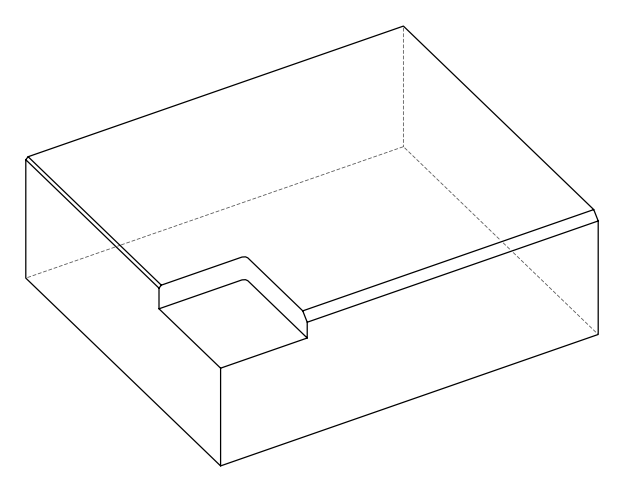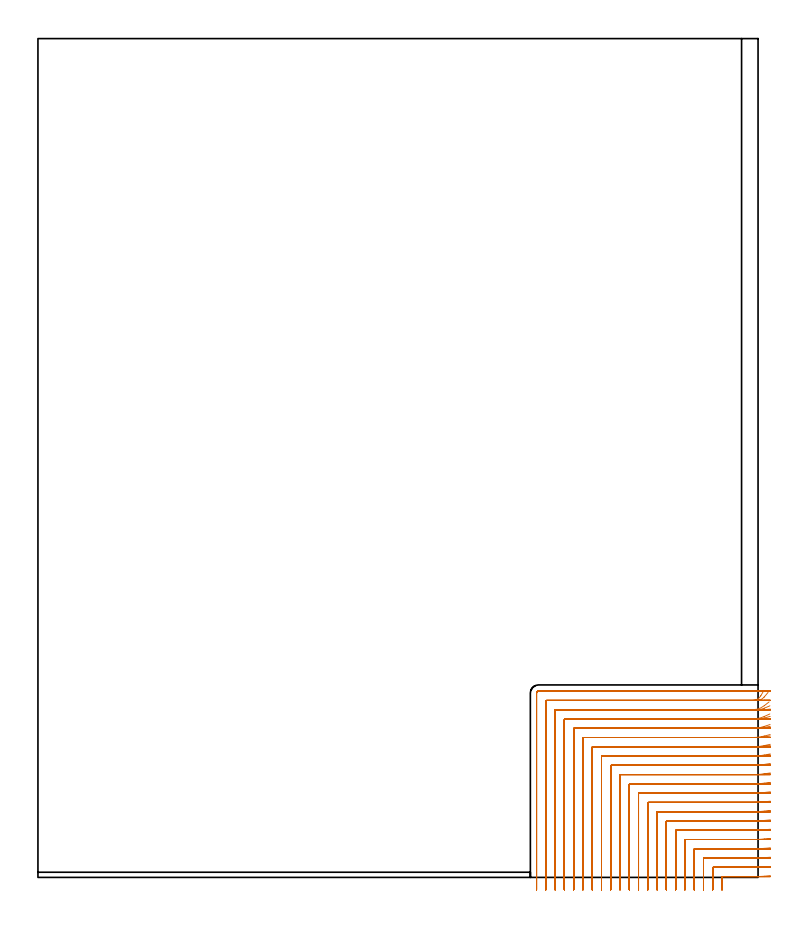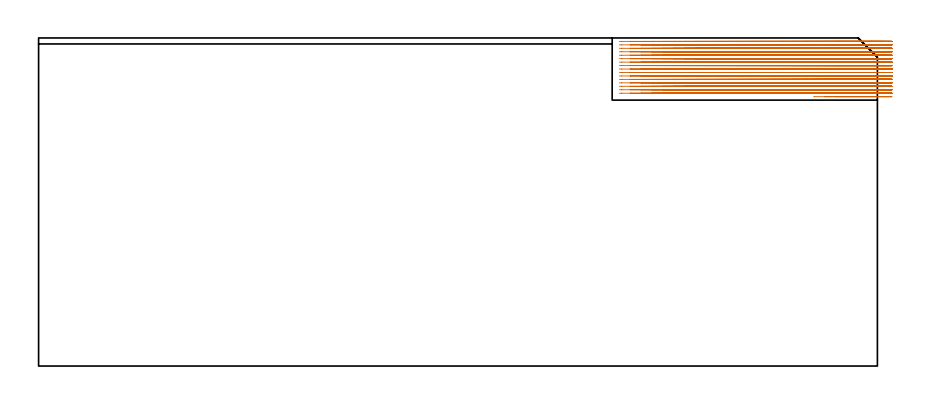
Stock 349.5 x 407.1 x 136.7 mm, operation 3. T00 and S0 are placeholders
(PLAN: 3 operations, 1 tool changes, 109.9 min)
(1 AREA_MILL | FG_CHAMFER_SURFACE | UGT0205_001 | 2.07 min | 753 mm3)
(2 AREA_MILL_1 | FG_CHAMFER_SURFACE_1 | UGT0205_001 | 7.75 min | 10199 mm3)
(3 MILL_CORNER_NOTCH_RECTANGULAR | CORNER_NOTCH_RECTANGULAR | NXT0201_008 | Follow Part, ap 1.5, ae 75% | 100.11 min | 267092 mm3)
(TOOL UGT0205_001 | Chamfer Mill 20 x 3 x 45 deg. | D20 FL50 Z2)
(TOOL NXT0201_008 | ENDMILL 6mm [2P460-0600-NA 1630] | D6 FL26 Z6)
(OP 3 MILL_CORNER_NOTCH_RECTANGULAR, part 1 of 2)
G17 G21 G94 G90
T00 M6
G54
G17 G0 G90 X355.494 Y0.757 S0 M3
G43 Z146.7 H1
Z135.261
G94 G1 X352.5 Y0.572 F250.
G2 X346.94 Y0.4 R90. F500.
G1 X332.294
G3 X332. Y0.106 R0.3
G1 Y-3.
Y-6. F250.
G0 Z146.7
X355.494 Y5.276
Z135.261
G1 X352.5 Y5.081
G2 X346.94 Y4.9 R85.5 F500.
G1 X327.794
G3 X327.5 Y4.606 R0.3
G1 Y-3.
Y-6. F250.
G0 Z146.7
X355.493 Y9.797
Z135.261
G1 X352.5 Y9.591
G2 X346.94 Y9.4 R81. F500.
G1 X323.295
G3 X323. Y9.105 R0.3
G1 Y-3.
Y-6. F250.
G0 Z146.7
X355.492 Y14.32
Z135.261
G1 X352.5 Y14.102
G2 X346.94 Y13.9 R76.5 F500.
G1 X318.795
G3 X318.5 Y13.605 R0.3
G1 Y-3.
Y-6. F250.
G0 Z146.7
X355.491 Y18.847
Z135.261
G1 X352.5 Y18.615
G2 X346.94 Y18.4 R72. F500.
G1 X314.295
G3 X314. Y18.105 R0.3
G1 Y-3.
Y-6. F250.
G0 Z146.7
X355.49 Y23.376
Z135.261
G1 X352.5 Y23.129
G2 X346.94 Y22.9 R67.5 F500.
G1 X309.795
G3 X309.5 Y22.605 R0.3
G1 Y-3.
Y-6. F250.
G0 Z146.7
X355.488 Y27.911
Z135.261
G1 X352.5 Y27.646
G2 X346.94 Y27.4 R63. F500.
G1 X305.295
G3 X305. Y27.105 R0.3
G1 Y-3.
Y-6. F250.
G0 Z146.7
X355.486 Y32.45
Z135.261
G1 X352.5 Y32.165
G2 X346.94 Y31.9 R58.5 F500.
G1 X300.796
G3 X300.5 Y31.604 R0.3
G1 Y-3.
Y-6. F250.
G0 Z146.7
X355.484 Y36.996
Z135.261
G1 X352.5 Y36.687
G2 X346.94 Y36.4 R54. F500.
G1 X296.296
G3 X296. Y36.104 R0.3
G1 Y-3.
Y-6. F250.
G0 Z146.7
X355.481 Y41.55
Z135.261
G1 X352.5 Y41.213
G2 X346.94 Y40.9 R49.5 F500.
G1 X291.796
G3 X291.5 Y40.604 R0.3
G1 Y-3.
Y-6. F250.
G0 Z146.7
X355.477 Y46.115
Z135.261
G1 X352.5 Y45.745
G2 X346.94 Y45.4 R45. F500.
G1 X287.296
G3 X287. Y45.104 R0.3
G1 Y-3.
Y-6. F250.
G0 Z146.7
X355.472 Y50.695
Z135.261
G1 X352.5 Y50.283
G2 X346.94 Y49.9 R40.5 F500.
G1 X282.796
G3 X282.5 Y49.604 R0.3
G1 Y-3.
Y-6. F250.
G0 Z146.7
X355.464 Y55.295
Z135.261
G1 X352.5 Y54.832
G2 X346.94 Y54.4 R36. F500.
G1 X278.296
G3 X278. Y54.104 R0.3
G1 Y-3.
Y-6. F250.
G0 Z146.7
X355.453 Y59.924
Z135.261
G1 X352.5 Y59.395
G2 X346.94 Y58.9 R31.5 F500.
G1 X273.797
G3 X273.5 Y58.603 R0.3
G1 Y-3.
Y-6. F250.
G0 Z146.7
X355.436 Y64.596
Z135.261
G1 X352.5 Y63.979
G2 X346.94 Y63.4 R27. F500.
G1 X269.297
G3 X269. Y63.103 R0.3
G1 Y-3.
Y-6. F250.
G0 Z146.7
X355.407 Y69.339
Z135.261
G1 X352.5 Y68.598
G2 X346.94 Y67.9 R22.5 F500.
G1 X264.797
G3 X264.5 Y67.603 R0.3
G1 Y-3.
Y-6. F250.
G0 Z146.7
X355.353 Y74.207
Z135.261
G1 X352.5 Y73.28
G2 X346.94 Y72.4 R18. F500.
G1 X260.297
G3 X260. Y72.103 R0.3
G1 Y-3.
Y-6. F250.
G0 Z146.7
X355.234 Y79.333
Z135.261
G1 X352.5 Y78.098
G2 X346.94 Y76.9 R13.5 F500.
G1 X255.797
G3 X255.5 Y76.603 R0.3
G1 Y-3.
Y-6. F250.
G0 Z146.7
X354.859 Y85.176
Z135.261
G1 X352.5 Y83.323
G2 X346.94 Y81.4 R9. F500.
G1 X251.297
G3 X251. Y81.103 R0.3
G1 Y-3.
Y-6. F250.
G0 Z146.7
X352.338 Y90.746
Z135.261
G1 X350.837 Y88.149
G2 X346.94 Y85.9 R4.5 F500.
G1 X246.797
G3 X246.5 Y85.603 R0.3
G1 Y-3.
Y-6. F250.
G0 Z146.7
X349.94 Y90.4
Z135.261
G1 X346.94
X243. F500.
G3 X242. Y89.4 R1.
G1 Y-3.
Y-6. F250.
G0 Z146.7
X355.498 Y0.585
Z133.822
G1 X352.5 Y0.468
G2 X348.997 Y0.4 R90. F500.
G1 X332.294
G3 X332. Y0.106 R0.3
G1 Y-3.
Y-6. F250.
G0 Z146.7
X355.497 Y5.095
Z133.822
G1 X352.5 Y4.972
G2 X348.997 Y4.9 R85.5 F500.
G1 X327.794
G3 X327.5 Y4.606 R0.3
G1 Y-3.
Y-6. F250.
G0 Z146.7
X355.497 Y9.606
Z133.822
G1 X352.5 Y9.476
G2 X348.997 Y9.4 R81. F500.
G1 X323.295
G3 X323. Y9.105 R0.3
G1 Y-3.
Y-6. F250.
G0 Z146.7
X355.497 Y14.118
Z133.822
G1 X352.5 Y13.98
G2 X348.997 Y13.9 R76.5 F500.
G1 X318.795
G3 X318.5 Y13.605 R0.3
G1 Y-3.
Y-6. F250.
G0 Z146.7
X355.496 Y18.631
Z133.822
G1 X352.5 Y18.485
G2 X348.997 Y18.4 R72. F500.
G1 X314.295
G3 X314. Y18.105 R0.3
G1 Y-3.
Y-6. F250.
G0 Z146.7
X355.496 Y23.147
Z133.822
G1 X352.5 Y22.991
G2 X348.997 Y22.9 R67.5 F500.
G1 X309.795
G3 X309.5 Y22.605 R0.3
G1 Y-3.
Y-6. F250.
G0 Z146.7
X355.495 Y27.664
Z133.822
G1 X352.5 Y27.497
G2 X348.997 Y27.4 R63. F500.
G1 X305.295
G3 X305. Y27.105 R0.3
G1 Y-3.
Y-6. F250.
G0 Z146.7
X355.495 Y32.185
Z133.822
G1 X352.5 Y32.005
G2 X348.997 Y31.9 R58.5 F500.
G1 X300.796
G3 X300.5 Y31.604 R0.3
G1 Y-3.
Y-6. F250.
G0 Z146.7
X355.494 Y36.708
Z133.822
G1 X352.5 Y36.514
G2 X348.997 Y36.4 R54. F500.
G1 X296.296
G3 X296. Y36.104 R0.3
G1 Y-3.
Y-6. F250.
G0 Z146.7
X355.492 Y41.236
Z133.822
G1 X352.5 Y41.024
G2 X348.997 Y40.9 R49.5 F500.
G1 X291.796
G3 X291.5 Y40.604 R0.3
G1 Y-3.
Y-6. F250.
G0 Z146.7
X355.491 Y45.77
Z133.822
G1 X352.5 Y45.537
G2 X348.997 Y45.4 R45. F500.
G1 X287.296
G3 X287. Y45.104 R0.3
G1 Y-3.
Y-6. F250.
G0 Z146.7
X355.489 Y50.311
Z133.822
G1 X352.5 Y50.052
G2 X348.997 Y49.9 R40.5 F500.
G1 X282.796
G3 X282.5 Y49.604 R0.3
G1 Y-3.
Y-6. F250.
G0 Z146.7
X355.486 Y54.863
Z133.822
G1 X352.5 Y54.571
G2 X348.997 Y54.4 R36. F500.
G1 X278.296
G3 X278. Y54.104 R0.3
G1 Y-3.
Y-6. F250.
G0 Z146.7
X355.481 Y59.429
Z133.822
G1 X352.5 Y59.095
G2 X348.997 Y58.9 R31.5 F500.
G1 X273.797
G3 X273.5 Y58.603 R0.3
G1 Y-3.
Y-6. F250.
G0 Z146.7
X355.475 Y64.017
Z133.822
G1 X352.5 Y63.628
G2 X348.997 Y63.4 R27. F500.
G1 X269.297
G3 X269. Y63.103 R0.3
G1 Y-3.
Y-6. F250.
G0 Z146.7
X355.463 Y68.641
Z133.822
G1 X352.5 Y68.174
G2 X348.997 Y67.9 R22.5 F500.
G1 X264.797
G3 X264.5 Y67.603 R0.3
G1 Y-3.
Y-6. F250.
G0 Z146.7
X355.443 Y73.328
Z133.822
G1 X352.5 Y72.744
G2 X348.997 Y72.4 R18. F500.
G1 X260.297
G3 X260. Y72.103 R0.3
G1 Y-3.
Y-6. F250.
G0 Z146.7
X355.397 Y78.141
Z133.822
G1 X352.5 Y77.362
G2 X348.997 Y76.9 R13.5 F500.
G1 X255.797
G3 X255.5 Y76.603 R0.3
G1 Y-3.
Y-6. F250.
G0 Z146.7
X355.263 Y83.277
Z133.822
G1 X352.5 Y82.11
G2 X348.997 Y81.4 R9. F500.
G1 X251.297
G3 X251. Y81.103 R0.3
G1 Y-3.
Y-6. F250.
G0 Z146.7
X354.372 Y89.805
Z133.822
G1 X352.444 Y87.507
G2 X348.997 Y85.9 R4.5 F500.
G1 X246.797
G3 X246.5 Y85.603 R0.3
G1 Y-3.
Y-6. F250.
G0 Z146.7
X351.997 Y90.4
Z133.822
G1 X348.997
X243. F500.
G3 X242. Y89.4 R1.
G1 Y-3.
Y-6. F250.
G0 Z146.7
X355.5 Y0.429
Z132.383
G1 X352.5 Y0.403
G2 X351.74 Y0.4 R90. F500.
G1 X332.294
G3 X332. Y0.106 R0.3
G1 Y-3.
Y-6. F250.
G0 Z146.7
X355.5 Y4.93
Z132.383
G1 X352.5 Y4.903
G2 X351.74 Y4.9 R85.5 F500.
G1 X327.794
G3 X327.5 Y4.606 R0.3
G1 Y-3.
Y-6. F250.
G0 Z146.7
X355.5 Y9.432
Z132.383
G1 X352.5 Y9.404
G2 X351.74 Y9.4 R81. F500.
G1 X323.295
G3 X323. Y9.105 R0.3
G1 Y-3.
Y-6. F250.
G0 Z146.7
X355.5 Y13.934
Z132.383
G1 X352.5 Y13.904
G2 X351.74 Y13.9 R76.5 F500.
G1 X318.795
G3 X318.5 Y13.605 R0.3
G1 Y-3.
Y-6. F250.
G0 Z146.7
X355.5 Y18.436
Z132.383
G1 X352.5 Y18.404
G2 X351.74 Y18.4 R72. F500.
G1 X314.295
G3 X314. Y18.105 R0.3
G1 Y-3.
Y-6. F250.
G0 Z146.7
X355.5 Y22.938
Z132.383
G1 X352.5 Y22.904
G2 X351.74 Y22.9 R67.5 F500.
G1 X309.795
G3 X309.5 Y22.605 R0.3
G1 Y-3.
Y-6. F250.
G0 Z146.7
X355.5 Y27.441
Z132.383
G1 X352.5 Y27.405
G2 X351.74 Y27.4 R63. F500.
G1 X305.295
G3 X305. Y27.105 R0.3
G1 Y-3.
Y-6. F250.
G0 Z146.7
X355.5 Y31.944
Z132.383
G1 X352.5 Y31.905
G2 X351.74 Y31.9 R58.5 F500.
G1 X300.795
G3 X300.5 Y31.605 R0.3
G1 Y-3.
Y-6. F250.
G0 Z146.7
X355.5 Y36.448
Z132.383
G1 X352.5 Y36.405
G2 X351.74 Y36.4 R54. F500.
G1 X296.296
G3 X296. Y36.104 R0.3
G1 Y-3.
Y-6. F250.
G0 Z146.7
X355.5 Y40.952
Z132.383
G1 X352.5 Y40.906
G2 X351.74 Y40.9 R49.5 F500.
G1 X291.796
G3 X291.5 Y40.604 R0.3
G1 Y-3.
Y-6. F250.
G0 Z146.7
X355.5 Y45.457
Z132.383
G1 X352.5 Y45.406
G2 X351.74 Y45.4 R45. F500.
G1 X287.296
G3 X287. Y45.104 R0.3
G1 Y-3.
Y-6. F250.
G0 Z146.7
X355.499 Y49.963
Z132.383
G1 X352.5 Y49.907
G2 X351.74 Y49.9 R40.5 F500.
G1 X282.796
G3 X282.5 Y49.604 R0.3
G1 Y-3.
Y-6. F250.
G0 Z146.7
X355.499 Y54.471
Z132.383
G1 X352.5 Y54.408
G2 X351.74 Y54.4 R36. F500.
G1 X278.296
G3 X278. Y54.104 R0.3
G1 Y-3.
Y-6. F250.
G0 Z146.7
X355.499 Y58.982
Z132.383
G1 X352.5 Y58.909
G2 X351.74 Y58.9 R31.5 F500.
G1 X273.796
G3 X273.5 Y58.603 R0.3
G1 Y-3.
Y-6. F250.
G0 Z146.7
X355.499 Y63.495
Z132.383
G1 X352.5 Y63.411
G2 X351.74 Y63.4 R27. F500.
G1 X269.297
G3 X269. Y63.103 R0.3
G1 Y-3.
Y-6. F250.
G0 Z146.7
X355.498 Y68.014
Z132.383
G1 X352.5 Y67.913
G2 X351.74 Y67.9 R22.5 F500.
G1 X264.797
G3 X264.5 Y67.603 R0.3
G1 Y-3.
Y-6. F250.
G0 Z146.7
X355.497 Y72.543
Z132.383
G1 X352.5 Y72.416
G2 X351.74 Y72.4 R18. F500.
G1 X260.297
G3 X260. Y72.103 R0.3
G1 Y-3.
Y-6. F250.
G0 Z146.7
X355.495 Y77.09
Z132.383
G1 X352.5 Y76.921
G2 X351.74 Y76.9 R13.5 F500.
G1 X255.797
G3 X255.5 Y76.603 R0.3
G1 Y-3.
Y-6. F250.
G0 Z146.7
X355.489 Y81.685
Z132.383
G1 X352.5 Y81.432
G2 X351.74 Y81.4 R9. F500.
G1 X251.297
G3 X251. Y81.103 R0.3
G1 Y-3.
Y-6. F250.
G0 Z146.7
X355.5 Y85.965
Z132.383
G1 X352.5
G2 X351.74 Y85.9 R4.5 F500.
G1 X246.797
G3 X246.5 Y85.603 R0.3
G1 Y-3.
Y-6. F250.
G0 Z146.7
X354.74 Y90.4
Z132.383
G1 X351.74
X243. F500.
G3 X242. Y89.4 R1.
G1 Y-3.
Y-6. F250.
G0 Z146.7
X355.5 Y0.401
Z130.944
G1 X352.5 Y0.4
X352.458 F500.
X332.294
G3 X332. Y0.106 R0.3
G1 Y-3.
Y-6. F250.
G0 Z146.7
X355.5 Y4.901
Z130.944
G1 X352.5 Y4.9
X352.458 F500.
X327.794
G3 X327.5 Y4.606 R0.3
G1 Y-3.
Y-6. F250.
G0 Z146.7
X355.5 Y9.402
Z130.944
G1 X352.5 Y9.4
X352.458 F500.
X323.295
G3 X323. Y9.105 R0.3
G1 Y-3.
Y-6. F250.
G0 Z146.7
X355.5 Y13.902
Z130.944
G1 X352.5 Y13.9
X352.458 F500.
X318.795
G3 X318.5 Y13.605 R0.3
G1 Y-3.
Y-6. F250.
G0 Z146.7
X355.5 Y18.402
Z130.944
G1 X352.5 Y18.4
X352.458 F500.
X314.295
G3 X314. Y18.105 R0.3
G1 Y-3.
Y-6. F250.
G0 Z146.7
X355.5 Y22.902
Z130.944
G1 X352.5 Y22.9
X352.458 F500.
X309.795
G3 X309.5 Y22.605 R0.3
G1 Y-3.
Y-6. F250.
G0 Z146.7
X355.5 Y27.402
Z130.944
G1 X352.5 Y27.4
X352.458 F500.
X305.295
G3 X305. Y27.105 R0.3
G1 Y-3.
Y-6. F250.
G0 Z146.7
X355.5 Y31.902
Z130.944
G1 X352.5 Y31.9
X352.458 F500.
X300.795
G3 X300.5 Y31.605 R0.3
G1 Y-3.
Y-6. F250.
G0 Z146.7
X355.5 Y36.402
Z130.944
G1 X352.5 Y36.4
X352.458 F500.
X296.296
G3 X296. Y36.104 R0.3
G1 Y-3.
Y-6. F250.
G0 Z146.7
X355.5 Y40.903
Z130.944
G1 X352.5 Y40.9
X352.458 F500.
X291.796
G3 X291.5 Y40.604 R0.3
G1 Y-3.
Y-6. F250.
G0 Z146.7
X355.5 Y45.403
Z130.944
G1 X352.5 Y45.4
X352.458 F500.
X287.296
G3 X287. Y45.104 R0.3
G1 Y-3.
Y-6. F250.
G0 Z146.7
X355.5 Y49.903
Z130.944
G1 X352.5 Y49.9
X352.458 F500.
X282.796
G3 X282.5 Y49.604 R0.3
G1 Y-3.
Y-6. F250.
G0 Z146.7
X355.5 Y54.404
Z130.944
G1 X352.5 Y54.4
X352.458 F500.
X278.296
G3 X278. Y54.104 R0.3
G1 Y-3.
Y-6. F250.
G0 Z146.7
X355.5 Y58.904
Z130.944
G1 X352.5 Y58.9
X352.458 F500.
X273.797
G3 X273.5 Y58.603 R0.3
G1 Y-3.
Y-6. F250.
G0 Z146.7
X355.5 Y63.405
Z130.944
G1 X352.5 Y63.4
X352.458 F500.
X269.297
G3 X269. Y63.103 R0.3
G1 Y-3.
Y-6. F250.
G0 Z146.7
X355.5 Y67.906
Z130.944
G1 X352.5 Y67.9
X352.458 F500.
X264.797
G3 X264.5 Y67.603 R0.3
G1 Y-3.
Y-6. F250.
G0 Z146.7
X355.5 Y72.407
Z130.944
G1 X352.5 Y72.4
X352.458 F500.
X260.297
G3 X260. Y72.103 R0.3
G1 Y-3.
Y-6. F250.
G0 Z146.7
X355.5 Y76.909
Z130.944
G1 X352.5 Y76.9
X352.458 F500.
X255.797
G3 X255.5 Y76.603 R0.3
G1 Y-3.
Y-6. F250.
G0 Z146.7
X355.5 Y81.414
Z130.944
G1 X352.5 Y81.4
X352.458 F500.
X251.297
G3 X251. Y81.103 R0.3
G1 Y-3.
Y-6. F250.
G0 Z146.7
X355.5 Y85.928
Z130.944
G1 X352.5 Y85.9
X352.458 F500.
X246.797
G3 X246.5 Y85.603 R0.3
G1 Y-3.
Y-6. F250.
G0 Z146.7
X355.458 Y90.4
Z130.944
G1 X352.458
X243. F500.
G3 X242. Y89.4 R1.
G1 Y-3.
Y-6. F250.
G0 Z146.7
X355.5 Y0.4
Z129.505
G1 X352.5
X332.294 F500.
G3 X332. Y0.106 R0.3
G1 Y-3.
Y-6. F250.
G0 Z146.7
X355.5 Y4.9
Z129.505
G1 X352.5
X327.794 F500.
G3 X327.5 Y4.606 R0.3
G1 Y-3.
Y-6. F250.
G0 Z146.7
X355.5 Y9.4
Z129.505
G1 X352.5
X323.295 F500.
G3 X323. Y9.105 R0.3
G1 Y-3.
Y-6. F250.
G0 Z146.7
X355.5 Y13.9
Z129.505
G1 X352.5
X318.795 F500.
G3 X318.5 Y13.605 R0.3
G1 Y-3.
Y-6. F250.
G0 Z146.7
X355.5 Y18.4
Z129.505
G1 X352.5
X314.295 F500.
G3 X314. Y18.105 R0.3
G1 Y-3.
Y-6. F250.
G0 Z146.7
X355.5 Y22.9
Z129.505
G1 X352.5
X309.795 F500.
G3 X309.5 Y22.605 R0.3
G1 Y-3.
Y-6. F250.
G0 Z146.7
X355.5 Y27.4
Z129.505
G1 X352.5
X305.295 F500.
G3 X305. Y27.105 R0.3
G1 Y-3.
Y-6. F250.
G0 Z146.7
X355.5 Y31.9
Z129.505
G1 X352.5
X300.795 F500.
G3 X300.5 Y31.605 R0.3
G1 Y-3.
Y-6. F250.
G0 Z146.7
X355.5 Y36.4
Z129.505
G1 X352.5
X296.296 F500.
G3 X296. Y36.104 R0.3
G1 Y-3.
Y-6. F250.
G0 Z146.7
X355.5 Y40.9
Z129.505
G1 X352.5
X291.796 F500.
G3 X291.5 Y40.604 R0.3
G1 Y-3.
Y-6. F250.
G0 Z146.7
X355.5 Y45.4
Z129.505
G1 X352.5
X287.296 F500.
G3 X287. Y45.104 R0.3
G1 Y-3.
Y-6. F250.
G0 Z146.7
X355.5 Y49.9
Z129.505
G1 X352.5
X282.796 F500.
G3 X282.5 Y49.604 R0.3
G1 Y-3.
Y-6. F250.
G0 Z146.7
X355.5 Y54.4
Z129.505
G1 X352.5
X278.296 F500.
G3 X278. Y54.104 R0.3
G1 Y-3.
Y-6. F250.
G0 Z146.7
X355.5 Y58.9
Z129.505
G1 X352.5
X273.796 F500.
G3 X273.5 Y58.604 R0.3
G1 Y-3.
Y-6. F250.
G0 Z146.7
X355.5 Y63.4
Z129.505
G1 X352.5
X269.297 F500.
G3 X269. Y63.103 R0.3
G1 Y-3.
Y-6. F250.
G0 Z146.7
X355.5 Y67.9
Z129.505
G1 X352.5
X264.797 F500.
G3 X264.5 Y67.603 R0.3
G1 Y-3.
Y-6. F250.
G0 Z146.7
X355.5 Y72.4
Z129.505
G1 X352.5
X260.297 F500.
G3 X260. Y72.103 R0.3
G1 Y-3.
Y-6. F250.
G0 Z146.7
X355.5 Y76.9
Z129.505
G1 X352.5
X255.797 F500.
G3 X255.5 Y76.603 R0.3
G1 Y-3.
Y-6. F250.
G0 Z146.7
X355.5 Y81.4
Z129.505
G1 X352.5
X251.297 F500.
G3 X251. Y81.103 R0.3
G1 Y-3.
Y-6. F250.
G0 Z146.7
X355.5 Y85.9
Z129.505
G1 X352.5
X246.797 F500.
G3 X246.5 Y85.603 R0.3
G1 Y-3.
Y-6. F250.
G0 Z146.7
X355.5 Y90.4
Z129.505
G1 X352.5
X243. F500.
G3 X242. Y89.4 R1.
G1 Y-3.
Y-6. F250.
G0 Z146.7
X355.5 Y0.4
Z128.067
G1 X352.5
X332.294 F500.
G3 X332. Y0.106 R0.3
G1 Y-3.
Y-6. F250.
G0 Z146.7
X355.5 Y4.9
Z128.067
G1 X352.5
X327.794 F500.
G3 X327.5 Y4.606 R0.3
G1 Y-3.
Y-6. F250.
G0 Z146.7
X355.5 Y9.4
Z128.067
G1 X352.5
X323.295 F500.
G3 X323. Y9.105 R0.3
G1 Y-3.
Y-6. F250.
G0 Z146.7
X355.5 Y13.9
Z128.067
G1 X352.5
X318.795 F500.
G3 X318.5 Y13.605 R0.3
G1 Y-3.
Y-6. F250.
G0 Z146.7
X355.5 Y18.4
Z128.067
G1 X352.5
X314.295 F500.
G3 X314. Y18.105 R0.3
G1 Y-3.
Y-6. F250.
G0 Z146.7
X355.5 Y22.9
Z128.067
G1 X352.5
X309.795 F500.
G3 X309.5 Y22.605 R0.3
G1 Y-3.
Y-6. F250.
G0 Z146.7
X355.5 Y27.4
Z128.067
G1 X352.5
X305.295 F500.
G3 X305. Y27.105 R0.3
G1 Y-3.
Y-6. F250.
G0 Z146.7
X355.5 Y31.9
Z128.067
G1 X352.5
X300.795 F500.
G3 X300.5 Y31.605 R0.3
G1 Y-3.
Y-6. F250.
G0 Z146.7
X355.5 Y36.4
Z128.067
G1 X352.5
X296.296 F500.
G3 X296. Y36.104 R0.3
G1 Y-3.
Y-6. F250.
G0 Z146.7
X355.5 Y40.9
Z128.067
G1 X352.5
X291.796 F500.
G3 X291.5 Y40.604 R0.3
G1 Y-3.
Y-6. F250.
G0 Z146.7
X355.5 Y45.4
Z128.067
G1 X352.5
X287.296 F500.
G3 X287. Y45.104 R0.3
G1 Y-3.
Y-6. F250.
G0 Z146.7
X355.5 Y49.9
Z128.067
G1 X352.5
X282.796 F500.
G3 X282.5 Y49.604 R0.3
G1 Y-3.
Y-6. F250.
G0 Z146.7
X355.5 Y54.4
Z128.067
G1 X352.5
X278.296 F500.
G3 X278. Y54.104 R0.3
G1 Y-3.
Y-6. F250.
G0 Z146.7
X355.5 Y58.9
Z128.067
G1 X352.5
X273.796 F500.
G3 X273.5 Y58.603 R0.3
G1 Y-3.
Y-6. F250.
G0 Z146.7
X355.5 Y63.4
Z128.067
G1 X352.5
X269.297 F500.
G3 X269. Y63.103 R0.3
G1 Y-3.
Y-6. F250.
G0 Z146.7
X355.5 Y67.9
Z128.067
G1 X352.5
X264.797 F500.
G3 X264.5 Y67.603 R0.3
G1 Y-3.
Y-6. F250.
G0 Z146.7
X355.5 Y72.4
Z128.067
G1 X352.5
X260.297 F500.
G3 X260. Y72.103 R0.3
G1 Y-3.
Y-6. F250.
G0 Z146.7
X355.5 Y76.9
Z128.067
G1 X352.5
X255.797 F500.
G3 X255.5 Y76.603 R0.3
G1 Y-3.
Y-6. F250.
G0 Z146.7
X355.5 Y81.4
Z128.067
G1 X352.5
X251.297 F500.
G3 X251. Y81.103 R0.3
G1 Y-3.
Y-6. F250.
G0 Z146.7
X355.5 Y85.9
Z128.067
G1 X352.5
X246.797 F500.
G3 X246.5 Y85.603 R0.3
G1 Y-3.
Y-6. F250.
G0 Z146.7
X355.5 Y90.4
Z128.067
G1 X352.5
X243. F500.
G3 X242. Y89.4 R1.
G1 Y-3.
Y-6. F250.
G0 Z146.7
X355.5 Y0.4
Z126.628
G1 X352.5
X332.294 F500.
G3 X332. Y0.106 R0.3
G1 Y-3.
Y-6. F250.
G0 Z146.7
X355.5 Y4.9
Z126.628
G1 X352.5
X327.794 F500.
G3 X327.5 Y4.606 R0.3
G1 Y-3.
Y-6. F250.
G0 Z146.7
X355.5 Y9.4
Z126.628
G1 X352.5
X323.295 F500.
G3 X323. Y9.105 R0.3
G1 Y-3.
Y-6. F250.
G0 Z146.7
X355.5 Y13.9
Z126.628
G1 X352.5
X318.795 F500.
G3 X318.5 Y13.605 R0.3
G1 Y-3.
Y-6. F250.
G0 Z146.7
X355.5 Y18.4
Z126.628
G1 X352.5
X314.295 F500.
G3 X314. Y18.105 R0.3
G1 Y-3.
Y-6. F250.
G0 Z146.7
X355.5 Y22.9
Z126.628
G1 X352.5
X309.795 F500.
G3 X309.5 Y22.605 R0.3
G1 Y-3.
Y-6. F250.
G0 Z146.7
X355.5 Y27.4
Z126.628
G1 X352.5
X305.295 F500.
G3 X305. Y27.105 R0.3
G1 Y-3.
Y-6. F250.
G0 Z146.7
X355.5 Y31.9
Z126.628
G1 X352.5
X300.795 F500.
G3 X300.5 Y31.605 R0.3
G1 Y-3.
Y-6. F250.
G0 Z146.7
X355.5 Y36.4
Z126.628
G1 X352.5
X296.296 F500.
G3 X296. Y36.104 R0.3
G1 Y-3.
Y-6. F250.
G0 Z146.7
X355.5 Y40.9
Z126.628
G1 X352.5
X291.796 F500.
G3 X291.5 Y40.604 R0.3
G1 Y-3.
Y-6. F250.
G0 Z146.7
X355.5 Y45.4
Z126.628
G1 X352.5
X287.296 F500.
G3 X287. Y45.104 R0.3
G1 Y-3.
Y-6. F250.
G0 Z146.7
X355.5 Y49.9
Z126.628
G1 X352.5
X282.796 F500.
G3 X282.5 Y49.604 R0.3
G1 Y-3.
Y-6. F250.
G0 Z146.7
X355.5 Y54.4
Z126.628
G1 X352.5
X278.296 F500.
G3 X278. Y54.104 R0.3
G1 Y-3.
Y-6. F250.
G0 Z146.7
X355.5 Y58.9
Z126.628
G1 X352.5
X273.796 F500.
G3 X273.5 Y58.603 R0.3
G1 Y-3.
Y-6. F250.
G0 Z146.7
X355.5 Y63.4
Z126.628
G1 X352.5
X269.297 F500.
G3 X269. Y63.103 R0.3
G1 Y-3.
Y-6. F250.
G0 Z146.7
X355.5 Y67.9
Z126.628
G1 X352.5
X264.797 F500.
G3 X264.5 Y67.603 R0.3
G1 Y-3.
Y-6. F250.
G0 Z146.7
X355.5 Y72.4
Z126.628
G1 X352.5
X260.297 F500.
G3 X260. Y72.103 R0.3
G1 Y-3.
Y-6. F250.
G0 Z146.7
X355.5 Y76.9
Z126.628
G1 X352.5
X255.797 F500.
G3 X255.5 Y76.603 R0.3
G1 Y-3.
Y-6. F250.
G0 Z146.7
X355.5 Y81.4
Z126.628
G1 X352.5
X251.297 F500.
G3 X251. Y81.103 R0.3
G1 Y-3.
Y-6. F250.
G0 Z146.7
X355.5 Y85.9
Z126.628
G1 X352.5
X246.797 F500.
G3 X246.5 Y85.603 R0.3
G1 Y-3.
Y-6. F250.
G0 Z146.7
X355.5 Y90.4
Z126.628
G1 X352.5
X243. F500.
G3 X242. Y89.4 R1.
G1 Y-3.
Y-6. F250.
G0 Z146.7
X355.5 Y0.4
Z125.189
G1 X352.5
X332.294 F500.
G3 X332. Y0.106 R0.3
G1 Y-3.
Y-6. F250.
G0 Z146.7
X355.5 Y4.9
Z125.189
G1 X352.5
X327.794 F500.
G3 X327.5 Y4.606 R0.3
G1 Y-3.
Y-6. F250.
G0 Z146.7
X355.5 Y9.4
Z125.189
G1 X352.5
X323.295 F500.
G3 X323. Y9.105 R0.3
G1 Y-3.
Y-6. F250.
G0 Z146.7
X355.5 Y13.9
Z125.189
G1 X352.5
X318.795 F500.
G3 X318.5 Y13.605 R0.3
G1 Y-3.
Y-6. F250.
G0 Z146.7
X355.5 Y18.4
Z125.189
G1 X352.5
X314.295 F500.
G3 X314. Y18.105 R0.3
G1 Y-3.
Y-6. F250.
G0 Z146.7
X355.5 Y22.9
Z125.189
G1 X352.5
X309.795 F500.
G3 X309.5 Y22.605 R0.3
G1 Y-3.
Y-6. F250.
G0 Z146.7
X355.5 Y27.4
Z125.189
G1 X352.5
X305.295 F500.
G3 X305. Y27.105 R0.3
G1 Y-3.
Y-6. F250.
G0 Z146.7
X355.5 Y31.9
Z125.189
G1 X352.5
X300.795 F500.
G3 X300.5 Y31.605 R0.3
G1 Y-3.
Y-6. F250.
G0 Z146.7
X355.5 Y36.4
Z125.189
G1 X352.5
X296.296 F500.
G3 X296. Y36.104 R0.3
G1 Y-3.
Y-6. F250.
G0 Z146.7
X355.5 Y40.9
Z125.189
G1 X352.5
X291.796 F500.
G3 X291.5 Y40.604 R0.3
G1 Y-3.
Y-6. F250.
G0 Z146.7
X355.5 Y45.4
Z125.189
G1 X352.5
X287.296 F500.
G3 X287. Y45.104 R0.3
G1 Y-3.
Y-6. F250.
G0 Z146.7
X355.5 Y49.9
Z125.189
G1 X352.5
X282.796 F500.
G3 X282.5 Y49.604 R0.3
G1 Y-3.
Y-6. F250.
G0 Z146.7
X355.5 Y54.4
Z125.189
G1 X352.5
X278.296 F500.
G3 X278. Y54.104 R0.3
G1 Y-3.
Y-6. F250.
G0 Z146.7
X355.5 Y58.9
Z125.189
G1 X352.5
X273.796 F500.
G3 X273.5 Y58.603 R0.3
G1 Y-3.
Y-6. F250.
G0 Z146.7
X355.5 Y63.4
Z125.189
G1 X352.5
X269.297 F500.
G3 X269. Y63.103 R0.3
G1 Y-3.
Y-6. F250.
G0 Z146.7
X355.5 Y67.9
Z125.189
G1 X352.5
X264.797 F500.
G3 X264.5 Y67.603 R0.3
G1 Y-3.
Y-6. F250.
G0 Z146.7
X355.5 Y72.4
Z125.189
G1 X352.5
X260.297 F500.
G3 X260. Y72.103 R0.3
G1 Y-3.
Y-6. F250.
G0 Z146.7
X355.5 Y76.9
Z125.189
G1 X352.5
X255.797 F500.
G3 X255.5 Y76.603 R0.3
G1 Y-3.
Y-6. F250.
G0 Z146.7
X355.5 Y81.4
Z125.189
G1 X352.5
X251.297 F500.
G3 X251. Y81.103 R0.3
G1 Y-3.
Y-6. F250.
G0 Z146.7
X355.5 Y85.9
Z125.189
G1 X352.5
X246.797 F500.
G3 X246.5 Y85.603 R0.3
G1 Y-3.
Y-6. F250.
G0 Z146.7
X355.5 Y90.4
Z125.189
G1 X352.5
X243. F500.
G3 X242. Y89.4 R1.
G1 Y-3.
Y-6. F250.
G0 Z146.7
X355.5 Y0.4
Z123.75
G1 X352.5
X332.294 F500.
G3 X332. Y0.106 R0.3
G1 Y-3.
Y-6. F250.
G0 Z146.7
X355.5 Y4.9
Z123.75
G1 X352.5
X327.794 F500.
G3 X327.5 Y4.606 R0.3
G1 Y-3.
Y-6. F250.
G0 Z146.7
X355.5 Y9.4
Z123.75
G1 X352.5
X323.295 F500.
G3 X323. Y9.105 R0.3
G1 Y-3.
Y-6. F250.
G0 Z146.7
X355.5 Y13.9
Z123.75
G1 X352.5
X318.795 F500.
G3 X318.5 Y13.605 R0.3
G1 Y-3.
Y-6. F250.
G0 Z146.7
X355.5 Y18.4
Z123.75
G1 X352.5
X314.295 F500.
G3 X314. Y18.105 R0.3
G1 Y-3.
Y-6. F250.
G0 Z146.7
X355.5 Y22.9
Z123.75
G1 X352.5
X309.795 F500.
G3 X309.5 Y22.605 R0.3
G1 Y-3.
Y-6. F250.
G0 Z146.7
X355.5 Y27.4
Z123.75
G1 X352.5
X305.295 F500.
G3 X305. Y27.105 R0.3
G1 Y-3.
Y-6. F250.
G0 Z146.7
X355.5 Y31.9
Z123.75
G1 X352.5
X300.795 F500.
G3 X300.5 Y31.605 R0.3
G1 Y-3.
Y-6. F250.
G0 Z146.7
X355.5 Y36.4
Z123.75
G1 X352.5
X296.296 F500.
G3 X296. Y36.104 R0.3
G1 Y-3.
Y-6. F250.
G0 Z146.7
X355.5 Y40.9
Z123.75
G1 X352.5
X291.796 F500.
G3 X291.5 Y40.604 R0.3
G1 Y-3.
Y-6. F250.
G0 Z146.7
X355.5 Y45.4
Z123.75
G1 X352.5
X287.296 F500.
G3 X287. Y45.104 R0.3
G1 Y-3.
Y-6. F250.
G0 Z146.7
X355.5 Y49.9
Z123.75
G1 X352.5
X282.796 F500.
G3 X282.5 Y49.604 R0.3
G1 Y-3.
Y-6. F250.
G0 Z146.7
X355.5 Y54.4
Z123.75
G1 X352.5
X278.296 F500.
G3 X278. Y54.104 R0.3
G1 Y-3.
Y-6. F250.
G0 Z146.7
X355.5 Y58.9
Z123.75
G1 X352.5
X273.796 F500.
G3 X273.5 Y58.603 R0.3
G1 Y-3.
Y-6. F250.
G0 Z146.7
X355.5 Y63.4
Z123.75
G1 X352.5
X269.297 F500.
G3 X269. Y63.103 R0.3
G1 Y-3.
Y-6. F250.
G0 Z146.7
X355.5 Y67.9
Z123.75
G1 X352.5
X264.797 F500.
G3 X264.5 Y67.603 R0.3
G1 Y-3.
Y-6. F250.
G0 Z146.7
X355.5 Y72.4
Z123.75
G1 X352.5
X260.297 F500.
G3 X260. Y72.103 R0.3
G1 Y-3.
Y-6. F250.
G0 Z146.7
X355.5 Y76.9
Z123.75
G1 X352.5
X255.797 F500.
G3 X255.5 Y76.603 R0.3
G1 Y-3.
Y-6. F250.
G0 Z146.7
X355.5 Y81.4
Z123.75
G1 X352.5
X251.297 F500.
G3 X251. Y81.103 R0.3
G1 Y-3.
Y-6. F250.
G0 Z146.7
X355.5 Y85.9
Z123.75
G1 X352.5
X246.797 F500.
G3 X246.5 Y85.603 R0.3
G1 Y-3.
Y-6. F250.
G0 Z146.7
X355.5 Y90.4
Z123.75
G1 X352.5
X243. F500.
G3 X242. Y89.4 R1.
G1 Y-3.
Y-6. F250.
G0 Z146.7
X355.5 Y0.4
Z122.311
G1 X352.5
X332.294 F500.
G3 X332. Y0.106 R0.3
G1 Y-3.
Y-6. F250.
G0 Z146.7
X355.5 Y4.9
Z122.311
G1 X352.5
X327.794 F500.
G3 X327.5 Y4.606 R0.3
G1 Y-3.
Y-6. F250.
G0 Z146.7
X355.5 Y9.4
Z122.311
G1 X352.5
X323.295 F500.
G3 X323. Y9.105 R0.3
G1 Y-3.
Y-6. F250.
G0 Z146.7
X355.5 Y13.9
Z122.311
G1 X352.5
X318.795 F500.
G3 X318.5 Y13.605 R0.3
G1 Y-3.
Y-6. F250.
G0 Z146.7
X355.5 Y18.4
Z122.311
G1 X352.5
X314.295 F500.
G3 X314. Y18.105 R0.3
G1 Y-3.
Y-6. F250.
G0 Z146.7
X355.5 Y22.9
Z122.311
G1 X352.5
X309.795 F500.
G3 X309.5 Y22.605 R0.3
G1 Y-3.
Y-6. F250.
G0 Z146.7
X355.5 Y27.4
Z122.311
G1 X352.5
X305.295 F500.
G3 X305. Y27.105 R0.3
G1 Y-3.
Y-6. F250.
G0 Z146.7
X355.5 Y31.9
Z122.311
G1 X352.5
X300.795 F500.
G3 X300.5 Y31.605 R0.3
G1 Y-3.
Y-6. F250.
G0 Z146.7
X355.5 Y36.4
Z122.311
G1 X352.5
X296.296 F500.
G3 X296. Y36.104 R0.3
G1 Y-3.
Y-6. F250.
G0 Z146.7
X355.5 Y40.9
Z122.311
G1 X352.5
X291.796 F500.
G3 X291.5 Y40.604 R0.3
G1 Y-3.
Y-6. F250.
G0 Z146.7
X355.5 Y45.4
Z122.311
G1 X352.5
X287.296 F500.
G3 X287. Y45.104 R0.3
G1 Y-3.
Y-6. F250.
G0 Z146.7
X355.5 Y49.9
Z122.311
G1 X352.5
X282.796 F500.
G3 X282.5 Y49.604 R0.3
G1 Y-3.
Y-6. F250.
G0 Z146.7
X355.5 Y54.4
Z122.311
G1 X352.5
X278.296 F500.
G3 X278. Y54.104 R0.3
G1 Y-3.
Y-6. F250.
G0 Z146.7
X355.5 Y58.9
Z122.311
G1 X352.5
X273.796 F500.
G3 X273.5 Y58.603 R0.3
G1 Y-3.
Y-6. F250.
G0 Z146.7
X355.5 Y63.4
Z122.311
G1 X352.5
X269.297 F500.
G3 X269. Y63.103 R0.3
G1 Y-3.
Y-6. F250.
G0 Z146.7
X355.5 Y67.9
Z122.311
G1 X352.5
X264.797 F500.
G3 X264.5 Y67.603 R0.3
G1 Y-3.
Y-6. F250.
G0 Z146.7
X355.5 Y72.4
Z122.311
G1 X352.5
X260.297 F500.
G3 X260. Y72.103 R0.3
G1 Y-3.
Y-6. F250.
G0 Z146.7
X355.5 Y76.9
Z122.311
G1 X352.5
X255.797 F500.
G3 X255.5 Y76.603 R0.3
G1 Y-3.
Y-6. F250.
G0 Z146.7
X355.5 Y81.4
Z122.311
G1 X352.5
X251.297 F500.
G3 X251. Y81.103 R0.3
G1 Y-3.
Y-6. F250.
G0 Z146.7
X355.5 Y85.9
Z122.311
G1 X352.5
X246.797 F500.
G3 X246.5 Y85.603 R0.3
G1 Y-3.
Y-6. F250.
G0 Z146.7
X355.5 Y90.4
Z122.311
G1 X352.5
X243. F500.
G3 X242. Y89.4 R1.
G1 Y-3.
Y-6. F250.
G0 Z146.7
X355.5 Y0.4
Z120.872
G1 X352.5
X332.294 F500.
G3 X332. Y0.106 R0.3
G1 Y-3.
Y-6. F250.
G0 Z146.7
X355.5 Y4.9
Z120.872
G1 X352.5
X327.794 F500.
G3 X327.5 Y4.606 R0.3
G1 Y-3.
Y-6. F250.
G0 Z146.7
X355.5 Y9.4
Z120.872
G1 X352.5
X323.295 F500.
G3 X323. Y9.105 R0.3
G1 Y-3.
Y-6. F250.
G0 Z146.7
X355.5 Y13.9
Z120.872
G1 X352.5
X318.795 F500.
G3 X318.5 Y13.605 R0.3
G1 Y-3.
Y-6. F250.
G0 Z146.7
X355.5 Y18.4
Z120.872
G1 X352.5
X314.295 F500.
G3 X314. Y18.105 R0.3
G1 Y-3.
Y-6. F250.
G0 Z146.7
X355.5 Y22.9
Z120.872
G1 X352.5
X309.795 F500.
G3 X309.5 Y22.605 R0.3
G1 Y-3.
Y-6. F250.
G0 Z146.7
X355.5 Y27.4
Z120.872
G1 X352.5
X305.295 F500.
G3 X305. Y27.105 R0.3
G1 Y-3.
Y-6. F250.
G0 Z146.7
X355.5 Y31.9
Z120.872
G1 X352.5
X300.795 F500.
G3 X300.5 Y31.605 R0.3
G1 Y-3.
Y-6. F250.
G0 Z146.7
X355.5 Y36.4
Z120.872
G1 X352.5
X296.296 F500.
G3 X296. Y36.104 R0.3
G1 Y-3.
Y-6. F250.
G0 Z146.7
X355.5 Y40.9
Z120.872
G1 X352.5
X291.796 F500.
G3 X291.5 Y40.604 R0.3
G1 Y-3.
Y-6. F250.
G0 Z146.7
X355.5 Y45.4
Z120.872
G1 X352.5
X287.296 F500.
G3 X287. Y45.104 R0.3
G1 Y-3.
Y-6. F250.
G0 Z146.7
X355.5 Y49.9
Z120.872
G1 X352.5
X282.796 F500.
G3 X282.5 Y49.604 R0.3
G1 Y-3.
Y-6. F250.
G0 Z146.7
X355.5 Y54.4
Z120.872
G1 X352.5
X278.296 F500.
G3 X278. Y54.104 R0.3
G1 Y-3.
Y-6. F250.
G0 Z146.7
X355.5 Y58.9
Z120.872
G1 X352.5
X273.796 F500.
G3 X273.5 Y58.603 R0.3
G1 Y-3.
Y-6. F250.
G0 Z146.7
X355.5 Y63.4
Z120.872
G1 X352.5
X269.297 F500.
G3 X269. Y63.103 R0.3
G1 Y-3.
Y-6. F250.
G0 Z146.7
X355.5 Y67.9
Z120.872
G1 X352.5
X264.797 F500.
G3 X264.5 Y67.603 R0.3
G1 Y-3.
Y-6. F250.
G0 Z146.7
X355.5 Y72.4
Z120.872
G1 X352.5
X260.297 F500.
G3 X260. Y72.103 R0.3
G1 Y-3.
Y-6. F250.
G0 Z146.7
X355.5 Y76.9
Z120.872
G1 X352.5
X255.797 F500.
G3 X255.5 Y76.603 R0.3
G1 Y-3.
Y-6. F250.
G0 Z146.7
X355.5 Y81.4
Z120.872
G1 X352.5
X251.297 F500.
G3 X251. Y81.103 R0.3
G1 Y-3.
Y-6. F250.
G0 Z146.7
X355.5 Y85.9
Z120.872
G1 X352.5
X246.797 F500.
G3 X246.5 Y85.603 R0.3
G1 Y-3.
Y-6. F250.
G0 Z146.7
X355.5 Y90.4
Z120.872
G1 X352.5
X243. F500.
G3 X242. Y89.4 R1.
G1 Y-3.
Y-6. F250.
G0 Z146.7
X355.5 Y0.4
Z119.433
G1 X352.5
X332.294 F500.
G3 X332. Y0.106 R0.3
G1 Y-3.
Y-6. F250.
G0 Z146.7
X355.5 Y4.9
Z119.433
G1 X352.5
X327.794 F500.
G3 X327.5 Y4.606 R0.3
G1 Y-3.
Y-6. F250.
G0 Z146.7
X355.5 Y9.4
Z119.433
G1 X352.5
X323.295 F500.
G3 X323. Y9.105 R0.3
G1 Y-3.
Y-6. F250.
G0 Z146.7
X355.5 Y13.9
Z119.433
G1 X352.5
X318.795 F500.
G3 X318.5 Y13.605 R0.3
G1 Y-3.
Y-6. F250.
G0 Z146.7
X355.5 Y18.4
Z119.433
G1 X352.5
X314.295 F500.
G3 X314. Y18.105 R0.3
G1 Y-3.
Y-6. F250.
G0 Z146.7
X355.5 Y22.9
Z119.433
G1 X352.5
X309.795 F500.
G3 X309.5 Y22.605 R0.3
G1 Y-3.
Y-6. F250.
G0 Z146.7
X355.5 Y27.4
Z119.433
G1 X352.5
X305.295 F500.
G3 X305. Y27.105 R0.3
G1 Y-3.
Y-6. F250.
G0 Z146.7
X355.5 Y31.9
Z119.433
G1 X352.5
X300.795 F500.
G3 X300.5 Y31.605 R0.3
G1 Y-3.
Y-6. F250.
G0 Z146.7
X355.5 Y36.4
Z119.433
G1 X352.5
X296.296 F500.
G3 X296. Y36.104 R0.3
G1 Y-3.
Y-6. F250.
G0 Z146.7
X355.5 Y40.9
Z119.433
G1 X352.5
X291.796 F500.
G3 X291.5 Y40.604 R0.3
G1 Y-3.
Y-6. F250.
G0 Z146.7
X355.5 Y45.4
Z119.433
G1 X352.5
X287.296 F500.
G3 X287. Y45.104 R0.3
G1 Y-3.
Y-6. F250.
G0 Z146.7
X355.5 Y49.9
Z119.433
G1 X352.5
X282.796 F500.
G3 X282.5 Y49.604 R0.3
G1 Y-3.
Y-6. F250.
G0 Z146.7
X355.5 Y54.4
Z119.433
G1 X352.5
X278.296 F500.
G3 X278. Y54.104 R0.3
G1 Y-3.
Y-6. F250.
G0 Z146.7
X355.5 Y58.9
Z119.433
G1 X352.5
X273.796 F500.
G3 X273.5 Y58.603 R0.3
G1 Y-3.
Y-6. F250.
G0 Z146.7
X355.5 Y63.4
Z119.433
G1 X352.5
X269.297 F500.
G3 X269. Y63.103 R0.3
G1 Y-3.
Y-6. F250.
G0 Z146.7
X355.5 Y67.9
Z119.433
G1 X352.5
X264.797 F500.
G3 X264.5 Y67.603 R0.3
G1 Y-3.
Y-6. F250.
G0 Z146.7
X355.5 Y72.4
Z119.433
G1 X352.5
X260.297 F500.
G3 X260. Y72.103 R0.3
G1 Y-3.
Y-6. F250.
G0 Z146.7
X355.5 Y76.9
Z119.433
G1 X352.5
X255.797 F500.
G3 X255.5 Y76.603 R0.3
G1 Y-3.
Y-6. F250.
G0 Z146.7
X355.5 Y81.4
Z119.433
G1 X352.5
X251.297 F500.
G3 X251. Y81.103 R0.3
G1 Y-3.
Y-6. F250.
G0 Z146.7
X355.5 Y85.9
Z119.433
G1 X352.5
X246.797 F500.
G3 X246.5 Y85.603 R0.3
G1 Y-3.
Y-6. F250.
G0 Z146.7
X355.5 Y90.4
Z119.433
G1 X352.5
X243. F500.
G3 X242. Y89.4 R1.
G1 Y-3.
Y-6. F250.
G0 Z146.7
X355.5 Y0.4
Z117.994
G1 X352.5
X332.294 F500.
G3 X332. Y0.106 R0.3
G1 Y-3.
Y-6. F250.
G0 Z146.7
X355.5 Y4.9
Z117.994
G1 X352.5
X327.794 F500.
G3 X327.5 Y4.606 R0.3
G1 Y-3.
Y-6. F250.
G0 Z146.7
X355.5 Y9.4
Z117.994
G1 X352.5
X323.295 F500.
G3 X323. Y9.105 R0.3
G1 Y-3.
Y-6. F250.
G0 Z146.7
X355.5 Y13.9
Z117.994
G1 X352.5
X318.795 F500.
G3 X318.5 Y13.605 R0.3
G1 Y-3.
Y-6. F250.
G0 Z146.7
X355.5 Y18.4
Z117.994
G1 X352.5
X314.295 F500.
G3 X314. Y18.105 R0.3
G1 Y-3.
Y-6. F250.
G0 Z146.7
X355.5 Y22.9
Z117.994
G1 X352.5
X309.795 F500.
G3 X309.5 Y22.605 R0.3
G1 Y-3.
Y-6. F250.
G0 Z146.7
X355.5 Y27.4
Z117.994
G1 X352.5
X305.295 F500.
G3 X305. Y27.105 R0.3
G1 Y-3.
Y-6. F250.
G0 Z146.7
X355.5 Y31.9
Z117.994
G1 X352.5
X300.795 F500.
G3 X300.5 Y31.605 R0.3
G1 Y-3.
Y-6. F250.
G0 Z146.7
X355.5 Y36.4
Z117.994
G1 X352.5
X296.296 F500.
G3 X296. Y36.104 R0.3
G1 Y-3.
Y-6. F250.
G0 Z146.7
X355.5 Y40.9
Z117.994
G1 X352.5
X291.796 F500.
G3 X291.5 Y40.604 R0.3
G1 Y-3.
Y-6. F250.
G0 Z146.7
X355.5 Y45.4
Z117.994
G1 X352.5
X287.296 F500.
G3 X287. Y45.104 R0.3
G1 Y-3.
Y-6. F250.
G0 Z146.7
X355.5 Y49.9
Z117.994
G1 X352.5
X282.796 F500.
G3 X282.5 Y49.604 R0.3
G1 Y-3.
Y-6. F250.
G0 Z146.7
X355.5 Y54.4
Z117.994
G1 X352.5
X278.296 F500.
G3 X278. Y54.104 R0.3
G1 Y-3.
Y-6. F250.
G0 Z146.7
X355.5 Y58.9
Z117.994
G1 X352.5
X273.796 F500.
G3 X273.5 Y58.603 R0.3
G1 Y-3.
Y-6. F250.
G0 Z146.7
X355.5 Y63.4
Z117.994
G1 X352.5
X269.297 F500.
G3 X269. Y63.103 R0.3
G1 Y-3.
Y-6. F250.
G0 Z146.7
X355.5 Y67.9
Z117.994
G1 X352.5
X264.797 F500.
G3 X264.5 Y67.603 R0.3
G1 Y-3.
Y-6. F250.
G0 Z146.7
X355.5 Y72.4
Z117.994
G1 X352.5
X260.297 F500.
G3 X260. Y72.103 R0.3
G1 Y-3.
Y-6. F250.
G0 Z146.7
X355.5 Y76.9
Z117.994
G1 X352.5
X255.797 F500.
G3 X255.5 Y76.603 R0.3
G1 Y-3.
Y-6. F250.
G0 Z146.7
X355.5 Y81.4
Z117.994
G1 X352.5
X251.297 F500.
G3 X251. Y81.103 R0.3
G1 Y-3.
Y-6. F250.
G0 Z146.7
X355.5 Y85.9
Z117.994
G1 X352.5
X246.797 F500.
G3 X246.5 Y85.603 R0.3
G1 Y-3.
Y-6. F250.
G0 Z146.7
X355.5 Y90.4
Z117.994
G1 X352.5
X243. F500.
G3 X242. Y89.4 R1.
G1 Y-3.
Y-6. F250.
G0 Z146.7
X355.5 Y0.4
Z116.556
G1 X352.5
X332.294 F500.
G3 X332. Y0.106 R0.3
G1 Y-3.
Y-6. F250.
G0 Z146.7
X355.5 Y4.9
Z116.556
G1 X352.5
X327.794 F500.
G3 X327.5 Y4.606 R0.3
G1 Y-3.
Y-6. F250.
G0 Z146.7
X355.5 Y9.4
Z116.556
G1 X352.5
X323.295 F500.
G3 X323. Y9.105 R0.3
G1 Y-3.
Y-6. F250.
G0 Z146.7
X355.5 Y13.9
Z116.556
G1 X352.5
X318.795 F500.
G3 X318.5 Y13.605 R0.3
G1 Y-3.
Y-6. F250.
G0 Z146.7
X355.5 Y18.4
Z116.556
G1 X352.5
X314.295 F500.
G3 X314. Y18.105 R0.3
G1 Y-3.
Y-6. F250.
G0 Z146.7
X355.5 Y22.9
Z116.556
G1 X352.5
X309.795 F500.
G3 X309.5 Y22.605 R0.3
G1 Y-3.
Y-6. F250.
G0 Z146.7
X355.5 Y27.4
Z116.556
G1 X352.5
X305.295 F500.
G3 X305. Y27.105 R0.3
G1 Y-3.
Y-6. F250.
G0 Z146.7
X355.5 Y31.9
Z116.556
G1 X352.5
X300.795 F500.
G3 X300.5 Y31.605 R0.3
G1 Y-3.
Y-6. F250.
G0 Z146.7
X355.5 Y36.4
Z116.556
G1 X352.5
X296.296 F500.
G3 X296. Y36.104 R0.3
G1 Y-3.
Y-6. F250.
G0 Z146.7
X355.5 Y40.9
Z116.556
G1 X352.5
X291.796 F500.
G3 X291.5 Y40.604 R0.3
G1 Y-3.
Y-6. F250.
G0 Z146.7
X355.5 Y45.4
Z116.556
G1 X352.5
X287.296 F500.
G3 X287. Y45.104 R0.3
G1 Y-3.
Y-6. F250.
G0 Z146.7
X355.5 Y49.9
Z116.556
G1 X352.5
X282.796 F500.
G3 X282.5 Y49.604 R0.3
G1 Y-3.
Y-6. F250.
G0 Z146.7
X355.5 Y54.4
Z116.556
G1 X352.5
X278.296 F500.
G3 X278. Y54.104 R0.3
G1 Y-3.
Y-6. F250.
G0 Z146.7
X355.5 Y58.9
Z116.556
G1 X352.5
X273.796 F500.
G3 X273.5 Y58.603 R0.3
G1 Y-3.
Y-6. F250.
G0 Z146.7
X355.5 Y63.4
Z116.556
G1 X352.5
X269.297 F500.
G3 X269. Y63.103 R0.3
G1 Y-3.
Y-6. F250.
G0 Z146.7
X355.5 Y67.9
Z116.556
G1 X352.5
X264.797 F500.
G3 X264.5 Y67.603 R0.3
G1 Y-3.
Y-6. F250.
G0 Z146.7
X355.5 Y72.4
Z116.556
G1 X352.5
X260.297 F500.
G3 X260. Y72.103 R0.3
G1 Y-3.
Y-6. F250.
G0 Z146.7
X355.5 Y76.9
Z116.556
G1 X352.5
X255.797 F500.
G3 X255.5 Y76.603 R0.3
G1 Y-3.
Y-6. F250.
G0 Z146.7
X355.5 Y81.4
Z116.556
G1 X352.5
X251.297 F500.
G3 X251. Y81.103 R0.3
G1 Y-3.
Y-6. F250.
G0 Z146.7
X355.5 Y85.9
Z116.556
G1 X352.5
X246.797 F500.
G3 X246.5 Y85.603 R0.3
G1 Y-3.
Y-6. F250.
G0 Z146.7
X355.5 Y90.4
Z116.556
G1 X352.5
X243. F500.
G3 X242. Y89.4 R1.
G1 Y-3.
Y-6. F250.
G0 Z146.7
X355.5 Y0.4
Z115.117
G1 X352.5
X332.294 F500.
G3 X332. Y0.106 R0.3
G1 Y-3.
Y-6. F250.
G0 Z146.7
X355.5 Y4.9
Z115.117
G1 X352.5
X327.794 F500.
G3 X327.5 Y4.606 R0.3
G1 Y-3.
Y-6. F250.
G0 Z146.7
X355.5 Y9.4
Z115.117
G1 X352.5
X323.295 F500.
G3 X323. Y9.105 R0.3
G1 Y-3.
Y-6. F250.
G0 Z146.7
X355.5 Y13.9
Z115.117
G1 X352.5
X318.795 F500.
G3 X318.5 Y13.605 R0.3
G1 Y-3.
Y-6. F250.
G0 Z146.7
X355.5 Y18.4
Z115.117
G1 X352.5
X314.295 F500.
G3 X314. Y18.105 R0.3
G1 Y-3.
Y-6. F250.
G0 Z146.7
X355.5 Y22.9
Z115.117
G1 X352.5
X309.795 F500.
G3 X309.5 Y22.605 R0.3
G1 Y-3.
Y-6. F250.
G0 Z146.7
X355.5 Y27.4
Z115.117
G1 X352.5
X305.295 F500.
G3 X305. Y27.105 R0.3
G1 Y-3.
Y-6. F250.
G0 Z146.7
X355.5 Y31.9
Z115.117
G1 X352.5
X300.795 F500.
G3 X300.5 Y31.605 R0.3
G1 Y-3.
Y-6. F250.
G0 Z146.7
X355.5 Y36.4
Z115.117
G1 X352.5
X296.296 F500.
G3 X296. Y36.104 R0.3
G1 Y-3.
Y-6. F250.
G0 Z146.7
X355.5 Y40.9
Z115.117
G1 X352.5
X291.796 F500.
G3 X291.5 Y40.604 R0.3
G1 Y-3.
Y-6. F250.
G0 Z146.7
X355.5 Y45.4
Z115.117
G1 X352.5
X287.296 F500.
G3 X287. Y45.104 R0.3
G1 Y-3.
Y-6. F250.
G0 Z146.7
X355.5 Y49.9
Z115.117
G1 X352.5
X282.796 F500.
G3 X282.5 Y49.604 R0.3
G1 Y-3.
Y-6. F250.
G0 Z146.7
X355.5 Y54.4
Z115.117
G1 X352.5
X278.296 F500.
G3 X278. Y54.104 R0.3
G1 Y-3.
Y-6. F250.
G0 Z146.7
X355.5 Y58.9
Z115.117
G1 X352.5
X273.796 F500.
G3 X273.5 Y58.603 R0.3
G1 Y-3.
Y-6. F250.
G0 Z146.7
X355.5 Y63.4
Z115.117
G1 X352.5
X269.297 F500.
G3 X269. Y63.103 R0.3
G1 Y-3.
Y-6. F250.
G0 Z146.7
X355.5 Y67.9
Z115.117
G1 X352.5
X264.797 F500.
G3 X264.5 Y67.603 R0.3
G1 Y-3.
Y-6. F250.
G0 Z146.7
X355.5 Y72.4
Z115.117
G1 X352.5
X260.297 F500.
G3 X260. Y72.103 R0.3
G1 Y-3.
Y-6. F250.
G0 Z146.7
X355.5 Y76.9
Z115.117
G1 X352.5
X255.797 F500.
G3 X255.5 Y76.603 R0.3
G1 Y-3.
Y-6. F250.
G0 Z146.7
X355.5 Y81.4
Z115.117
G1 X352.5
X251.297 F500.
G3 X251. Y81.103 R0.3
G1 Y-3.
Y-6. F250.
G0 Z146.7
X355.5 Y85.9
Z115.117
G1 X352.5
X246.797 F500.
G3 X246.5 Y85.603 R0.3
G1 Y-3.
Y-6. F250.
G0 Z146.7
X355.5 Y90.4
Z115.117
G1 X352.5
X243. F500.
G3 X242. Y89.4 R1.
G1 Y-3.
Y-6. F250.
G0 Z146.7
X355.5 Y0.4
Z113.678
G1 X352.5
X332.294 F500.
G3 X332. Y0.106 R0.3
G1 Y-3.
Y-6. F250.
G0 Z146.7
X355.5 Y4.9
Z113.678
G1 X352.5
X327.794 F500.
G3 X327.5 Y4.606 R0.3
G1 Y-3.
Y-6. F250.
G0 Z146.7
X355.5 Y9.4
Z113.678
G1 X352.5
X323.295 F500.
G3 X323. Y9.105 R0.3
G1 Y-3.
Y-6. F250.
G0 Z146.7
X355.5 Y13.9
Z113.678
G1 X352.5
X318.795 F500.
G3 X318.5 Y13.605 R0.3
G1 Y-3.
Y-6. F250.
G0 Z146.7
X355.5 Y18.4
Z113.678
G1 X352.5
X314.295 F500.
G3 X314. Y18.105 R0.3
G1 Y-3.
Y-6. F250.
G0 Z146.7
X355.5 Y22.9
Z113.678
G1 X352.5
X309.795 F500.
G3 X309.5 Y22.605 R0.3
G1 Y-3.
Y-6. F250.
G0 Z146.7
X355.5 Y27.4
Z113.678
G1 X352.5
X305.295 F500.
G3 X305. Y27.105 R0.3
G1 Y-3.
Y-6. F250.
G0 Z146.7
X355.5 Y31.9
Z113.678
G1 X352.5
X300.795 F500.
G3 X300.5 Y31.605 R0.3
G1 Y-3.
Y-6. F250.
G0 Z146.7
X355.5 Y36.4
Z113.678
G1 X352.5
X296.296 F500.
G3 X296. Y36.104 R0.3
G1 Y-3.
Y-6. F250.
G0 Z146.7
X355.5 Y40.9
Z113.678
G1 X352.5
X291.796 F500.
G3 X291.5 Y40.604 R0.3
G1 Y-3.
Y-6. F250.
G0 Z146.7
X355.5 Y45.4
Z113.678
G1 X352.5
X287.296 F500.
G3 X287. Y45.104 R0.3
G1 Y-3.
Y-6. F250.
G0 Z146.7
X355.5 Y49.9
Z113.678
G1 X352.5
X282.796 F500.
G3 X282.5 Y49.604 R0.3
G1 Y-3.
Y-6. F250.
G0 Z146.7
X355.5 Y54.4
Z113.678
G1 X352.5
X278.296 F500.
G3 X278. Y54.104 R0.3
G1 Y-3.
Y-6. F250.
G0 Z146.7
X355.5 Y58.9
Z113.678
G1 X352.5
X273.796 F500.
G3 X273.5 Y58.603 R0.3
G1 Y-3.
Y-6. F250.
G0 Z146.7
X355.5 Y63.4
Z113.678
G1 X352.5
X269.297 F500.
G3 X269. Y63.103 R0.3
G1 Y-3.
Y-6. F250.
G0 Z146.7
X355.5 Y67.9
Z113.678
G1 X352.5
X264.797 F500.
G3 X264.5 Y67.603 R0.3
G1 Y-3.
Y-6. F250.
G0 Z146.7
X355.5 Y72.4
Z113.678
G1 X352.5
X260.297 F500.
G3 X260. Y72.103 R0.3
G1 Y-3.
Y-6. F250.
G0 Z146.7
X355.5 Y76.9
Z113.678
G1 X352.5
X255.797 F500.
G3 X255.5 Y76.603 R0.3
G1 Y-3.
Y-6. F250.
G0 Z146.7
X355.5 Y81.4
Z113.678
G1 X352.5
X251.297 F500.
G3 X251. Y81.103 R0.3
G1 Y-3.
Y-6. F250.
G0 Z146.7
X355.5 Y85.9
Z113.678
G1 X352.5
X246.797 F500.
G3 X246.5 Y85.603 R0.3
G1 Y-3.
Y-6. F250.
G0 Z146.7
X355.5 Y90.4
Z113.678
G1 X352.5
X243. F500.
G3 X242. Y89.4 R1.
G1 Y-3.
Y-6. F250.
G0 Z146.7
X355.5 Y0.4
Z112.239
G1 X352.5
X332.294 F500.
G3 X332. Y0.106 R0.3
G1 Y-3.
Y-6. F250.
G0 Z146.7
X355.5 Y4.9
Z112.239
G1 X352.5
X327.794 F500.
G3 X327.5 Y4.606 R0.3
G1 Y-3.
Y-6. F250.
G0 Z146.7
X355.5 Y9.4
Z112.239
G1 X352.5
X323.295 F500.
G3 X323. Y9.105 R0.3
G1 Y-3.
Y-6. F250.
